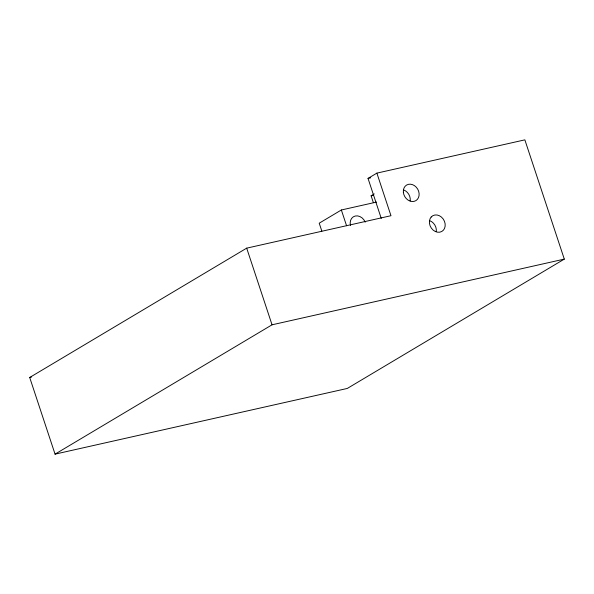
<?xml version="1.0" encoding="UTF-8"?>
<svg xmlns="http://www.w3.org/2000/svg" width="594" height="594" viewBox="0 0 594 594"><rect width="100%" height="100%" fill="white"/><g stroke="black" fill="none" stroke-linecap="round" stroke-linejoin="round"><path stroke-width="0.89" d="M29.7 377.48L246.688 248.151L390.971 215.711L376.886 173.121L524.858 139.857L564.3 259.11L347.312 388.439L55.056 454.143L29.7 377.48L31.489 377.079M381.251 218.384L368.028 178.4L376.886 173.121M376.544 202.079L341.357 209.986L319.216 223.188L321.822 231.066M373.359 202.606L371.109 195.79L374.25 193.919M55.056 454.143L272.045 324.807L564.3 259.11M368.028 178.4L370.708 177.799M371.109 195.79L372.906 195.389M341.357 209.986L346.569 225.75M246.688 248.151L272.045 324.807M429.7 220.671A9.073 7.462 59.2 0 1 436.256 231.697M403.63 189.924A9.073 7.462 59.2 0 1 410.187 200.95M350.475 225.445A9.073 7.462 59.2 0 1 355.271 216.008A9.073 7.462 59.2 0 1 365.213 222.134M431.155 217.055L430.071 218.755A9.073 7.462 59.2 0 0 433.145 230.108A9.073 7.462 59.2 0 0 443.436 230.145L444.52 228.445A9.073 7.462 59.2 0 0 441.453 217.092A9.073 7.462 59.2 0 0 431.155 217.055M403.356 192.256A9.073 7.462 59.2 0 0 415.867 200.653A9.073 7.462 59.2 0 0 414.471 185.655A9.073 7.462 59.2 0 0 403.356 192.256"/></g></svg>
